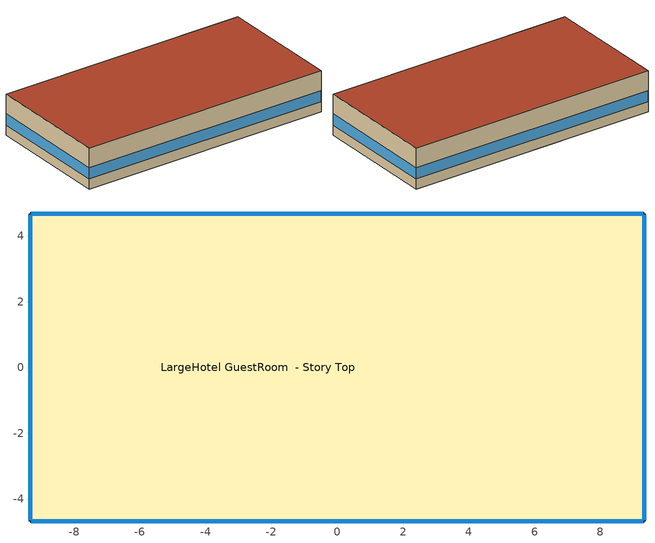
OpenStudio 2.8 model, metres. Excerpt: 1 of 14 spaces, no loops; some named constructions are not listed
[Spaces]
LargeHotel GuestRoom  - Story Top
 floor to LargeHotel Corridor  - Story Mid2: 9.33,4.67 9.33,-4.67 4.5,-4.67 4.5,4.67 z9.14
 floor to LargeHotel GuestRoom  - Story Mid2: 4.5,4.67 4.5,-4.67 -9.33,-4.67 -9.33,4.67 z9.14
 wall outside (Typical Insulated Exterior Mass Wall R-14.08 1): -9.33,4.67 -9.33,-4.67 9.33,-4.67 9.33,4.67 -9.33,4.67 z9.14:12.19
 window (U 0.65 SHGC 0.25 Dbl Ref-C-H Clr 6mm/6mm Air): 9.33,-4.64 9.33,4.64 / -9.33,4.64 -9.33,-4.64 / 9.31,4.67 -9.31,4.67 / -9.31,-4.67 9.31,-4.67 z9.91:10.73
 roof outside (Typical IEAD Roof R-35.71): 9.33,-4.67 9.33,4.67 -9.33,4.67 -9.33,-4.67 z12.19
[SizingPeriod:DesignDay] Barometric Pressure {Pa}=69877; Sky Clearness=0; Rain Indicator=0; Snow Indicator=0; Day of Month=21; Daylight Saving Time Indicator=0; Humidity Indicating Type=Wetbulb; Dry-Bulb Temperature Range Modifier Type=DefaultMultipliers
Name | Maximum Dry-Bulb Temperature {C} | Daily Dry-Bulb Temperature Range {deltaC} | Humidity Indicating Conditions at Maximum Dry-Bulb | Wind Speed {m/s} | Wind Direction {deg} | Month | Day Type | Solar Model Indicator | ASHRAE Taub | ASHRAE Taud
Lake Co Ann Htg 99% Condns DB 1 | -18.9 | 0 | -18.9 | 3 | 40 | 12 | WinterDesignDay | ASHRAEClearSky
Lake Co Ann Htg 99.6% Condns DB 1 | -22 | 0 | -22 | 3 | 40 | 12 | WinterDesignDay | ASHRAEClearSky
Lake Co Ann Htg Wind 99% Condns WS=>MCDB 1 | -6.8 | 0 | -6.8 | 9.4 | 40 | 12 | WinterDesignDay | ASHRAEClearSky
Lake Co April .4% Condns DB=>MCWB 1 | 13.9 | 11.8 | 3.1 | 4.9 | 310 | 4 | SummerDesignDay | ASHRAETau | 0.231 | 2.587
Lake Co April .4% Condns WB=>MCDB 1 | 12 | 11.8 | 3.9 | 4.9 | 310 | 4 | SummerDesignDay | ASHRAETau | 0.231 | 2.587
Lake Co August .4% Condns DB=>MCWB 1 | 23.8 | 14.9 | 8.7 | 4.9 | 310 | 8 | SummerDesignDay | ASHRAETau | 0.263 | 2.69
Lake Co August .4% Condns WB=>MCDB 1 | 17.4 | 14.9 | 12.1 | 4.9 | 310 | 8 | SummerDesignDay | ASHRAETau | 0.263 | 2.69
Lake Co December .4% Condns DB=>MCWB 1 | 6.3 | 11 | -1.4 | 4.9 | 310 | 12 | SummerDesignDay | ASHRAETau | 0.223 | 2.656
Lake Co December .4% Condns WB=>MCDB 1 | 5 | 11 | -0.5 | 4.9 | 310 | 12 | SummerDesignDay | ASHRAETau | 0.223 | 2.656
Lake Co February .4% Condns DB=>MCWB 1 | 6.4 | 11.4 | -1.5 | 4.9 | 310 | 2 | SummerDesignDay | ASHRAETau | 0.232 | 2.503
Lake Co February .4% Condns WB=>MCDB 1 | 4.5 | 11.4 | 0 | 4.9 | 310 | 2 | SummerDesignDay | ASHRAETau | 0.232 | 2.503
Lake Co January .4% Condns DB=>MCWB 1 | 7 | 11.3 | -1.1 | 4.9 | 310 | 1 | SummerDesignDay | ASHRAETau | 0.223 | 2.654
Lake Co January .4% Condns WB=>MCDB 1 | 3.1 | 11.3 | -0.5 | 4.9 | 310 | 1 | SummerDesignDay | ASHRAETau | 0.223 | 2.654
Lake Co July .4% Condns DB=>MCWB 1 | 26.1 | 16.3 | 9.5 | 4.9 | 310 | 7 | SummerDesignDay | ASHRAETau | 0.252 | 2.699
Lake Co July .4% Condns WB=>MCDB 1 | 19 | 16.3 | 13.1 | 4.9 | 310 | 7 | SummerDesignDay | ASHRAETau | 0.252 | 2.699
Lake Co June .4% Condns DB=>MCWB 1 | 23.8 | 16.3 | 8.8 | 4.9 | 310 | 6 | SummerDesignDay | ASHRAETau | 0.242 | 2.683
Lake Co June .4% Condns WB=>MCDB 1 | 21.5 | 16.3 | 11.3 | 4.9 | 310 | 6 | SummerDesignDay | ASHRAETau | 0.242 | 2.683
Lake Co March .4% Condns DB=>MCWB 1 | 10.1 | 11.6 | 1.3 | 4.9 | 310 | 3 | SummerDesignDay | ASHRAETau | 0.232 | 2.53
Lake Co March .4% Condns WB=>MCDB 1 | 8.6 | 11.6 | 1.7 | 4.9 | 310 | 3 | SummerDesignDay | ASHRAETau | 0.232 | 2.53
Lake Co May .4% Condns DB=>MCWB 1 | 21.4 | 13.9 | 7.3 | 4.9 | 310 | 5 | SummerDesignDay | ASHRAETau | 0.233 | 2.637
Lake Co May .4% Condns WB=>MCDB 1 | 19.1 | 13.9 | 8.4 | 4.9 | 310 | 5 | SummerDesignDay | ASHRAETau | 0.233 | 2.637
Lake Co November .4% Condns DB=>MCWB 1 | 12.6 | 12.2 | 1.6 | 4.9 | 310 | 11 | SummerDesignDay | ASHRAETau | 0.229 | 2.7
Lake Co November .4% Condns WB=>MCDB 1 | 10.1 | 12.2 | 2.7 | 4.9 | 310 | 11 | SummerDesignDay | ASHRAETau | 0.229 | 2.7
Lake Co October .4% Condns DB=>MCWB 1 | 17.4 | 12.7 | 4.9 | 4.9 | 310 | 10 | SummerDesignDay | ASHRAETau | 0.255 | 2.7
Lake Co October .4% Condns WB=>MCDB 1 | 13.1 | 12.7 | 6.2 | 4.9 | 310 | 10 | SummerDesignDay | ASHRAETau | 0.255 | 2.7
Lake Co September .4% Condns DB=>MCWB 1 | 22.2 | 15.1 | 7.9 | 4.9 | 310 | 9 | SummerDesignDay | ASHRAETau | 0.259 | 2.737
Lake Co September .4% Condns WB=>MCDB 1 | 17.6 | 15.1 | 9.7 | 4.9 | 310 | 9 | SummerDesignDay | ASHRAETau | 0.259 | 2.737
[Schedule:Ruleset]
LargeHotel LaundryRoom Gas: Default Day Schedule=LargeHotel LaundryRoom Gas Default; Summer Design Day Schedule=LargeHotel LaundryRoom Gas Summer Design Day; Winter Design Day Schedule=LargeHotel LaundryRoom Gas Winter Design Day
[Schedule:Day]
LargeHotel LaundryRoom Gas Default; autogen LargeHotel LaundryRoom Gas 0_day_sch; autogen LargeHotel LaundryRoom Gas 1_day_sch: Yes, 9, 0, 0, 17, 0, 1, 24, 0, 0
LargeHotel LaundryRoom Gas Summer Design Day: 24, 0, 1
LargeHotel LaundryRoom Gas Winter Design Day: 24, 0, 0
[Schedule:Rule] Schedule Ruleset=LargeHotel LaundryRoom Gas; Apply Sunday=Yes; Apply Monday=Yes; Apply Tuesday=Yes; Apply Wednesday=Yes; Apply Thursday=Yes; Apply Friday=Yes; Apply Saturday=Yes; Date Specification Type=SpecificDates; Specific Month 1=1; Specific Month 2=1; Specific Month 3=1; Specific Month 4=1; Specific Month 5=1; Specific Month 6=2; Specific Month 7=2; Specific Month 8=2; Specific Month 9=2; Specific Month 10=3; Specific Month 11=3; Specific Month 12=3; Specific Month 13=3; Specific Month 14=4; Specific Month 15=4; Specific Month 16=4; Specific Month 17=4; Specific Month 19=5; Specific Month 20=5; Specific Month 21=5; Specific Month 22=5; Specific Month 23=6; Specific Month 24=6; Specific Month 25=6; Specific Month 26=6; Specific Month 27=7; Specific Month 28=7; Specific Month 29=7; Specific Month 30=7; Specific Month 31=7; Specific Month 32=8; Specific Month 33=8; Specific Month 34=8; Specific Month 35=8; Specific Month 36=9; Specific Month 37=9; Specific Month 38=9; Specific Month 39=9; Specific Month 40=10; Specific Month 41=10; Specific Month 42=10; Specific Month 43=10; Specific Month 44=10; Specific Month 45=11; Specific Month 46=11; Specific Month 47=11; Specific Month 48=11; Specific Month 49=12; Specific Month 50=12; Specific Month 51=12; Specific Month 52=12
Name | Rule Order | Day Schedule | Specific Day 1 | Specific Day 2 | Specific Day 3 | Specific Day 4 | Specific Day 5 | Specific Day 6 | Specific Day 7 | Specific Day 8 | Specific Day 9 | Specific Day 10 | Specific Day 11 | Specific Day 12 | Specific Day 13 | Specific Day 14 | Specific Day 15 | Specific Day 16 | Specific Day 17 | Specific Month 18 | Specific Day 18 | Specific Day 19 | Specific Day 20 | Specific Day 21 | Specific Day 22 | Specific Day 23 | Specific Day 24 | Specific Day 25 | Specific Day 26 | Specific Day 27 | Specific Day 28 | Specific Day 29 | Specific Day 30 | Specific Day 31 | Specific Day 32 | Specific Day 33 | Specific Day 34 | Specific Day 35 | Specific Day 36 | Specific Day 37 | Specific Day 38 | Specific Day 39 | Specific Day 40 | Specific Day 41 | Specific Day 42 | Specific Day 43 | Specific Day 44 | Specific Day 45 | Specific Day 46 | Specific Day 47 | Specific Day 48 | Specific Day 49 | Specific Day 50 | Specific Day 51 | Specific Day 52
autogen LargeHotel LaundryRoom Gas 0 | 0 | autogen LargeHotel LaundryRoom Gas 0_day_sch | 2 | 9 | 16 | 23 | 30 | 6 | 13 | 20 | 27 | 5 | 12 | 19 | 26 | 2 | 9 | 16 | 23 | 4 | 30 | 7 | 14 | 21 | 28 | 4 | 11 | 18 | 25 | 2 | 9 | 16 | 23 | 30 | 6 | 13 | 20 | 27 | 3 | 10 | 17 | 24 | 1 | 8 | 15 | 22 | 29 | 5 | 12 | 19 | 26 | 3 | 10 | 17 | 24
autogen LargeHotel LaundryRoom Gas 1 | 1 | autogen LargeHotel LaundryRoom Gas 1_day_sch | 3 | 10 | 17 | 24 | 31 | 7 | 14 | 21 | 28 | 6 | 13 | 20 | 27 | 3 | 10 | 17 | 24 | 5 | 1 | 8 | 15 | 22 | 29 | 5 | 12 | 19 | 26 | 3 | 10 | 17 | 24 | 31 | 7 | 14 | 21 | 28 | 4 | 11 | 18 | 25 | 2 | 9 | 16 | 23 | 30 | 6 | 13 | 20 | 27 | 4 | 11 | 18 | 25
[Schedule:Constant]
Always Off Discrete: Value=0
[Curve:Bicubic] Minimum Value of x=-40; Maximum Value of x=-17.8; Minimum Value of y=10; Maximum Value of y=48.9
Name | Coefficient1 Constant | Coefficient2 x | Coefficient3 x**2 | Coefficient4 y | Coefficient5 y**2 | Coefficient6 x*y | Coefficient7 x**3 | Coefficient8 y**3 | Coefficient9 x**2*y | Coefficient10 x*y**2
LT_compressor_power_smallandold | 4018 | 95 | 1.507 | 5.705 | 1.247 | -1.381 | 0.01277 | -0.007518 | -0.02424 | 0.02917
LT_compressor_capacity_smallandold | 23500 | 816.7 | 10.7 | -28.24 | 0.1131 | -0.4553 | 0.05604 | -0.00412 | -0.006728 | 0.006782
[Curve:Linear]
Condenser Heat Rejection Function of Temperature: Coefficient1 Constant=0; Coefficient2 x=22000; Minimum Value of x=-50; Maximum Value of x=50
[Curve:Biquadratic] Minimum Value of x=12.77778; Maximum Value of x=23.88889; Minimum Value of y=23.88889; Maximum Value of y=46.11111
Name | Coefficient1 Constant | Coefficient2 x | Coefficient3 x**2 | Coefficient4 y | Coefficient5 y**2 | Coefficient6 x*y
PSZ-Fine Storage DX Coil Cap-FT | 0.942588 | 0.00954335 | 0.00068377 | -0.0110427 | 5.249e-06 | -9.72e-06
PSZ-AC DX Coil EIR-FT | 0.342414 | 0.034885 | -0.0006237 | 0.00497722 | 0.000437951 | -0.000728028
[Curve:Quadratic]
Name | Coefficient1 Constant | Coefficient2 x | Coefficient3 x**2 | Minimum Value of x | Maximum Value of x
DX Coil Cap-FF | 0.8 | 0.2 | 0 | 0.5 | 1.5
Split DX Coil EIR-FF | 1.1552 | -0.1808 | 0.0256 | 0.5 | 1.5
HPACCOOLPLFFPLR | 0.85 | 0.15 | 0 | 0 | 1
[Curve:Exponent] Coefficient1 Constant=1; Coefficient2 Constant=0; Coefficient3 Constant=0; Minimum Value of x=0; Maximum Value of x=1
Fan On Off Power Curve; Fan On Off Power Curve 1; Fan On Off Power Curve 2; Fan On Off Power Curve 3; Fan On Off Power Curve 4; Fan On Off Power Curve 5; Fan On Off Power Curve 6; Fan On Off Power Curve 7; Fan On Off Power Curve 8; Fan On Off Power Curve 9; Fan On Off Power Curve 10; Fan On Off Power Curve 11; Fan On Off Power Curve 12; Fan On Off Power Curve 13
[Curve:Cubic] Coefficient1 Constant=1; Coefficient2 x=0; Coefficient3 x**2=0; Coefficient4 x**3=0; Minimum Value of x=0; Maximum Value of x=1
Fan On Off Efficiency Curve; Fan On Off Efficiency Curve 1; Fan On Off Efficiency Curve 2; Fan On Off Efficiency Curve 3; Fan On Off Efficiency Curve 4; Fan On Off Efficiency Curve 5; Fan On Off Efficiency Curve 6; Fan On Off Efficiency Curve 7; Fan On Off Efficiency Curve 8; Fan On Off Efficiency Curve 9; Fan On Off Efficiency Curve 10; Fan On Off Efficiency Curve 11; Fan On Off Efficiency Curve 12; Fan On Off Efficiency Curve 13
